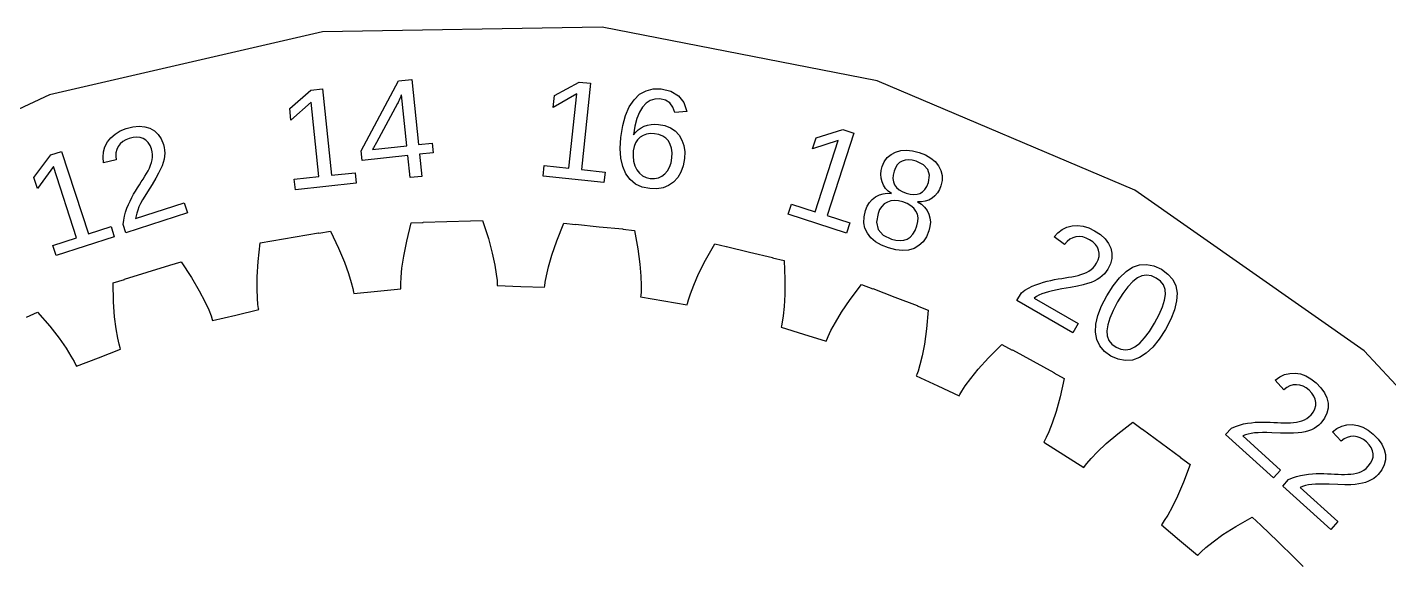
# Model space of a CAD drawing. Header units: metres. Extents: x -300 to 172, y -235 to 235.
# Drawn here: x -74.3 to 72.4, y 86.2 to 143.8 of the extents above; entities that cross this region are included whole.
import ezdxf

# ---------------------------------------------------------------- set-up
doc = ezdxf.new("R2010")
doc.units = ezdxf.units.M

msp = doc.modelspace()

# ---------------------------------------------------------------- linework, layer by layer
for p, q in [((-42.537, 143.311), (-71.9498, 136.533)), ((-12.3577, 143.825), (-42.537, 143.311)), ((17.269, 138.054), (-12.3577, 143.825)), ((-38.364, 130.508), (-34.3115, 138.034)), ((-34.3115, 138.034), (-32.9072, 138.181)), ((-32.9072, 138.181), (-32.1713, 131.18)), ((45.0484, 126.249), (17.269, 138.054)), ((-71.9498, 136.533), (-99.3106, 123.788)), ((-46.0589, 135.052), (-43.7672, 137.04)), ((-43.7672, 137.04), (-42.534, 137.17)), ((-42.534, 137.17), (-41.5564, 127.868)), ((-34.0118, 136.541), (-34.0261, 136.498)), ((-33.4344, 131.047), (-34.0118, 136.541)), ((-15.1138, 136.651), (-17.656, 135.185)), ((-17.5232, 136.448), (-14.8682, 137.916)), ((-15.9572, 128.626), (-15.1138, 136.651)), ((-14.8682, 137.916), (-13.6349, 137.787)), ((-13.6349, 137.787), (-14.6126, 128.485)), ((-8.93947, 136.016), (-8.33432, 136.596)), ((-8.33432, 136.596), (-7.64536, 136.983)), ((-7.64536, 136.983), (-6.87254, 137.177)), ((-6.87254, 137.177), (-6.01591, 137.179)), ((-6.01591, 137.179), (-4.95496, 136.933)), ((-4.95496, 136.933), (-4.14104, 136.443)), ((-45.9262, 133.789), (-46.0589, 135.052)), ((-43.7444, 135.751), (-45.9262, 133.789)), ((-42.901, 127.727), (-43.7444, 135.751)), ((-34.4169, 135.612), (-36.6857, 131.406)), ((-34.3713, 135.7), (-34.4169, 135.612)), ((-34.3164, 135.816), (-34.3713, 135.7)), ((-34.2522, 135.959), (-34.3164, 135.816)), ((-34.1786, 136.128), (-34.2522, 135.959)), ((-34.1095, 136.292), (-34.1786, 136.128)), ((-34.0586, 136.415), (-34.1095, 136.292)), ((-34.0261, 136.498), (-34.0586, 136.415)), ((-17.656, 135.185), (-17.5232, 136.448)), ((-9.8549, 134.323), (-9.44969, 135.255)), ((-9.44969, 135.255), (-8.93947, 136.016)), ((-8.02711, 135.225), (-8.36339, 134.667)), ((-7.63248, 135.652), (-8.02711, 135.225)), ((-7.18721, 135.939), (-7.63248, 135.652)), ((-6.6913, 136.087), (-7.18721, 135.939)), ((-6.14478, 136.096), (-6.6913, 136.087)), ((-5.54681, 135.953), (-6.14478, 136.096)), ((-5.08263, 135.662), (-5.54681, 135.953)), ((-4.75221, 135.223), (-5.08263, 135.662)), ((-4.55559, 134.637), (-4.75221, 135.223)), ((-4.14104, 136.443), (-3.57419, 135.71)), ((-3.57419, 135.71), (-3.25435, 134.734)), ((-10.1551, 133.222), (-9.8549, 134.323)), ((-8.63367, 133.982), (-8.83794, 133.17)), ((-8.36339, 134.667), (-8.63367, 133.982)), ((-3.25435, 134.734), (-4.55559, 134.637)), ((-65.3452, 131.918), (-64.8847, 132.313)), ((-64.8847, 132.313), (-64.3327, 132.64)), ((-64.3327, 132.64), (-63.6894, 132.898)), ((-63.6894, 132.898), (-62.962, 133.085)), ((-62.962, 133.085), (-62.2932, 133.154)), ((-62.2932, 133.154), (-61.6829, 133.106)), ((-61.6829, 133.106), (-61.131, 132.94)), ((-61.131, 132.94), (-60.647, 132.661)), ((-60.647, 132.661), (-60.2402, 132.273)), ((-60.2402, 132.273), (-59.9107, 131.778)), ((-10.3503, 131.949), (-10.1551, 133.222)), ((-8.83794, 133.17), (-8.97618, 132.232)), ((-8.97618, 132.232), (-8.74226, 132.529)), ((-8.74226, 132.529), (-8.47556, 132.781)), ((-8.47556, 132.781), (-8.17606, 132.989)), ((-7.95245, 132.165), (-8.2881, 131.958)), ((-8.17606, 132.989), (-7.84375, 133.153)), ((-7.57901, 132.3), (-7.95245, 132.165)), ((-7.84375, 133.153), (-7.48479, 133.271)), ((-7.16776, 132.36), (-7.57901, 132.3)), ((-7.48479, 133.271), (-7.10632, 133.343)), ((-6.71875, 132.348), (-7.16776, 132.36)), ((-7.10632, 133.343), (-6.7084, 133.368)), ((-6.25246, 132.26), (-6.71875, 132.348)), ((-6.7084, 133.368), (-6.29099, 133.347)), ((-6.29099, 133.347), (-5.60988, 133.218)), ((-5.84914, 132.1), (-6.25246, 132.26)), ((-5.50879, 131.868), (-5.84914, 132.1)), ((-5.60988, 133.218), (-5.01555, 132.983)), ((-5.01555, 132.983), (-4.50798, 132.642)), ((-4.50798, 132.642), (-4.0872, 132.196)), ((-4.0872, 132.196), (-3.76707, 131.663)), ((10.6825, 131.911), (13.5848, 132.796)), ((14.7641, 132.413), (11.8739, 123.517)), ((13.5848, 132.796), (14.7641, 132.413)), ((-66.1369, 130.397), (-65.9816, 130.941)), ((-65.9816, 130.941), (-65.7144, 131.455)), ((-65.7144, 131.455), (-65.3452, 131.918)), ((-64.708, 130.644), (-64.7965, 130.295)), ((-64.5503, 130.965), (-64.708, 130.644)), ((-64.3306, 131.252), (-64.5503, 130.965)), ((-64.057, 131.494), (-64.3306, 131.252)), ((-63.7294, 131.693), (-64.057, 131.494)), ((-63.3479, 131.847), (-63.7294, 131.693)), ((-62.9323, 131.951), (-63.3479, 131.847)), ((-62.5453, 131.982), (-62.9323, 131.951)), ((-62.1868, 131.941), (-62.5453, 131.982)), ((-61.857, 131.828), (-62.1868, 131.941)), ((-61.5642, 131.646), (-61.857, 131.828)), ((-61.3168, 131.398), (-61.5642, 131.646)), ((-61.1147, 131.085), (-61.3168, 131.398)), ((-60.9579, 130.705), (-61.1147, 131.085)), ((-60.8787, 130.401), (-60.9579, 130.705)), ((-59.9107, 131.778), (-59.6584, 131.174)), ((-59.6584, 131.174), (-59.5805, 130.878)), ((-59.5805, 130.878), (-59.5361, 130.571)), ((-37.133, 130.659), (-33.4344, 131.047)), ((-37.0301, 130.818), (-37.133, 130.659)), ((-36.6857, 131.406), (-37.0301, 130.818)), ((-32.1713, 131.18), (-30.7004, 131.335)), ((-30.7004, 131.335), (-30.5895, 130.279)), ((-10.4157, 130.764), (-10.3503, 131.949)), ((-10.3485, 129.716), (-10.4157, 130.764)), ((-8.93886, 130.959), (-9.02272, 130.508)), ((-8.78847, 131.352), (-8.93886, 130.959)), ((-8.57155, 131.684), (-8.78847, 131.352)), ((-8.2881, 131.958), (-8.57155, 131.684)), ((-5.23141, 131.565), (-5.50879, 131.868)), ((-5.02373, 131.197), (-5.23141, 131.565)), ((-4.89255, 130.771), (-5.02373, 131.197)), ((-4.83783, 130.287), (-4.89255, 130.771)), ((-3.76707, 131.663), (-3.56146, 131.063)), ((-3.56146, 131.063), (-3.47038, 130.396)), ((10.29, 130.704), (10.6825, 131.911)), ((13.0815, 131.609), (10.29, 130.704)), ((10.5881, 123.935), (13.0815, 131.609)), ((-73.6486, 127.633), (-71.8204, 130.054)), ((-71.8204, 130.054), (-70.6411, 130.437)), ((-70.6411, 130.437), (-67.7508, 121.542)), ((-66.1805, 129.82), (-66.1369, 130.397)), ((-66.1122, 129.213), (-66.1805, 129.82)), ((-64.7662, 129.517), (-66.1122, 129.213)), ((-64.7965, 130.295), (-64.8159, 129.92)), ((-64.8159, 129.92), (-64.7662, 129.517)), ((-61.0533, 128.941), (-60.9563, 129.231)), ((-60.9563, 129.231), (-60.8828, 129.519)), ((-60.8828, 129.519), (-60.8411, 129.808)), ((-60.8398, 130.103), (-60.8787, 130.401)), ((-60.8411, 129.808), (-60.8398, 130.103)), ((-59.6922, 129.245), (-59.8129, 128.888)), ((-59.6039, 129.592), (-59.6922, 129.245)), ((-59.548, 129.928), (-59.6039, 129.592)), ((-59.5253, 130.255), (-59.548, 129.928)), ((-59.5361, 130.571), (-59.5253, 130.255)), ((-38.2553, 129.474), (-38.364, 130.508)), ((-33.3235, 129.992), (-38.2553, 129.474)), ((-33.0731, 127.61), (-33.3235, 129.992)), ((-30.5895, 130.279), (-32.0604, 130.125)), ((-32.0604, 130.125), (-31.8101, 127.743)), ((-10.1486, 128.804), (-10.3485, 129.716)), ((-9.02272, 130.508), (-9.04639, 129.923)), ((-9.04639, 129.923), (-8.98958, 129.385)), ((-8.98958, 129.385), (-8.85226, 128.895)), ((-5.10426, 128.74), (-4.95076, 129.209)), ((-4.95076, 129.209), (-4.8596, 129.745)), ((-4.8596, 129.745), (-4.83783, 130.287)), ((-3.49382, 129.662), (-3.63274, 128.881)), ((-3.47038, 130.396), (-3.49382, 129.662)), ((17.8095, 128.806), (18.039, 129.33)), ((18.039, 129.33), (18.358, 129.766)), ((18.358, 129.766), (18.7664, 130.113)), ((18.7664, 130.113), (19.2643, 130.371)), ((19.2643, 130.371), (19.8294, 130.529)), ((19.6862, 129.233), (19.4449, 128.992)), ((19.9696, 129.403), (19.6862, 129.233)), ((19.8294, 130.529), (20.4389, 130.575)), ((20.293, 129.502), (19.9696, 129.403)), ((20.6529, 129.532), (20.293, 129.502)), ((20.4389, 130.575), (21.093, 130.509)), ((21.0494, 129.491), (20.6529, 129.532)), ((21.4824, 129.379), (21.0494, 129.491)), ((21.093, 130.509), (21.7917, 130.331)), ((22.2625, 129.009), (21.4824, 129.379)), ((21.7917, 130.331), (22.4777, 130.06)), ((22.4777, 130.06), (23.0579, 129.728)), ((23.0579, 129.728), (23.5322, 129.335)), ((23.5322, 129.335), (23.9006, 128.88)), ((-71.5301, 128.798), (-73.2561, 126.425)), ((-69.0367, 121.124), (-71.5301, 128.798)), ((-61.8468, 127.453), (-61.6566, 127.758)), ((-61.6566, 127.758), (-61.4802, 128.059)), ((-61.4802, 128.059), (-61.3176, 128.356)), ((-61.3176, 128.356), (-61.1737, 128.649)), ((-61.1737, 128.649), (-61.0533, 128.941)), ((-60.1822, 128.087), (-60.4925, 127.537)), ((-59.966, 128.519), (-60.1822, 128.087)), ((-59.8129, 128.888), (-59.966, 128.519)), ((-45.5673, 127.446), (-42.901, 127.727)), ((-41.5564, 127.868), (-39.0084, 128.136)), ((-39.0084, 128.136), (-38.8889, 126.999)), ((-31.8101, 127.743), (-33.0731, 127.61)), ((-18.743, 127.77), (-18.6235, 128.906)), ((-12.1841, 127.08), (-18.743, 127.77)), ((-18.6235, 128.906), (-15.9572, 128.626)), ((-14.6126, 128.485), (-12.0647, 128.217)), ((-12.0647, 128.217), (-12.1841, 127.08)), ((-9.81606, 128.03), (-10.1486, 128.804)), ((-9.35648, 127.401), (-9.81606, 128.03)), ((-8.85226, 128.895), (-8.63448, 128.452)), ((-8.63448, 128.452), (-8.34973, 128.079)), ((-8.34973, 128.079), (-8.01265, 127.798)), ((-8.01265, 127.798), (-7.62323, 127.61)), ((-6.30283, 127.587), (-5.92877, 127.754)), ((-5.92877, 127.754), (-5.59824, 128.008)), ((-5.59824, 128.008), (-5.32007, 128.34)), ((-5.32007, 128.34), (-5.10426, 128.74)), ((-3.87485, 128.199), (-4.22014, 127.616)), ((-3.63274, 128.881), (-3.87485, 128.199)), ((17.6676, 127.968), (17.7047, 128.383)), ((17.6984, 127.561), (17.6676, 127.968)), ((17.7047, 128.383), (17.8095, 128.806)), ((18.9886, 127.885), (18.9659, 127.505)), ((19.0884, 128.296), (18.9886, 127.885)), ((19.2456, 128.679), (19.0884, 128.296)), ((19.4449, 128.992), (19.2456, 128.679)), ((22.7415, 128.505), (22.2625, 129.009)), ((22.9196, 127.865), (22.7415, 128.505)), ((22.7966, 127.091), (22.9196, 127.865)), ((23.9006, 128.88), (24.1528, 128.383)), ((24.1528, 128.383), (24.2783, 127.858)), ((24.2783, 127.858), (24.2769, 127.308)), ((-73.2561, 126.425), (-73.6486, 127.633)), ((-62.6756, 126.163), (-62.469, 126.499)), ((-62.469, 126.499), (-62.2607, 126.826)), ((-62.2607, 126.826), (-62.0507, 127.143)), ((-62.0507, 127.143), (-61.8468, 127.453)), ((-60.8971, 126.869), (-61.3959, 126.082)), ((-60.4925, 127.537), (-60.8971, 126.869)), ((-45.4478, 126.31), (-45.5673, 127.446)), ((-38.8889, 126.999), (-45.4478, 126.31)), ((-8.77559, 126.925), (-9.35648, 127.401)), ((-8.07339, 126.602), (-8.77559, 126.925)), ((-7.24991, 126.433), (-8.07339, 126.602)), ((-7.62323, 127.61), (-7.18146, 127.515)), ((-6.49522, 126.414), (-7.24991, 126.433)), ((-7.18146, 127.515), (-6.72038, 127.508)), ((-6.72038, 127.508), (-6.30283, 127.587)), ((-5.81345, 126.525), (-6.49522, 126.414)), ((-5.20457, 126.764), (-5.81345, 126.525)), ((-4.66859, 127.133), (-5.20457, 126.764)), ((-4.22014, 127.616), (-4.66859, 127.133)), ((17.797, 127.163), (17.6984, 127.561)), ((17.9607, 126.789), (17.797, 127.163)), ((18.1855, 126.457), (17.9607, 126.789)), ((18.4714, 126.167), (18.1855, 126.457)), ((18.9659, 127.505), (19.0204, 127.156)), ((19.0204, 127.156), (19.152, 126.838)), ((19.152, 126.838), (19.357, 126.555)), ((19.357, 126.555), (19.6304, 126.312)), ((19.6304, 126.312), (19.972, 126.108)), ((22.1743, 126.08), (22.4201, 126.334)), ((22.4201, 126.334), (22.6275, 126.671)), ((22.6275, 126.671), (22.7966, 127.091)), ((23.9845, 126.328), (23.7697, 125.97)), ((24.1487, 126.732), (23.9845, 126.328)), ((24.2769, 127.308), (24.1487, 126.732)), ((69.7663, 108.926), (45.0484, 126.249)), ((-63.4402, 124.705), (-63.2652, 125.088)), ((-63.2652, 125.088), (-63.0786, 125.459)), ((-63.0786, 125.459), (-62.8804, 125.816)), ((-62.8804, 125.816), (-62.6756, 126.163)), ((-62.6647, 123.195), (-57.4434, 124.891)), ((-62.132, 124.817), (-62.3045, 124.455)), ((-61.923, 125.209), (-62.132, 124.817)), ((-61.6777, 125.631), (-61.923, 125.209)), ((-61.3959, 126.082), (-61.6777, 125.631)), ((-57.4434, 124.891), (-57.0902, 123.804)), ((7.68506, 123.677), (8.03827, 124.764)), ((8.03827, 124.764), (10.5881, 123.935)), ((16.2013, 124.533), (16.4472, 124.932)), ((16.4472, 124.932), (16.7504, 125.269)), ((16.7504, 125.269), (17.111, 125.543)), ((17.111, 125.543), (17.5092, 125.748)), ((17.5092, 125.748), (17.9249, 125.873)), ((18.041, 124.773), (17.764, 124.502)), ((17.9249, 125.873), (18.3582, 125.921)), ((18.3708, 124.974), (18.041, 124.773)), ((18.3582, 125.921), (18.8091, 125.889)), ((18.7434, 125.1), (18.3708, 124.974)), ((18.8184, 125.918), (18.4714, 126.167)), ((19.1487, 125.144), (18.7434, 125.1)), ((18.8091, 125.889), (18.8184, 125.918)), ((19.5866, 125.107), (19.1487, 125.144)), ((20.0572, 124.99), (19.5866, 125.107)), ((19.972, 126.108), (20.382, 125.944)), ((20.5203, 124.806), (20.0572, 124.99)), ((20.382, 125.944), (20.8147, 125.832)), ((20.9081, 124.582), (20.5203, 124.806)), ((20.8147, 125.832), (21.2103, 125.789)), ((21.2103, 125.789), (21.5687, 125.815)), ((21.5687, 125.815), (21.8901, 125.909)), ((21.6296, 125.02), (21.6203, 124.992)), ((21.6203, 124.992), (22.0373, 124.735)), ((22.0557, 125.004), (21.6296, 125.02)), ((21.8901, 125.909), (22.1743, 126.08)), ((22.4574, 125.062), (22.0557, 125.004)), ((22.8349, 125.192), (22.4574, 125.062)), ((23.188, 125.396), (22.8349, 125.192)), ((23.5042, 125.66), (23.188, 125.396)), ((23.7697, 125.97), (23.5042, 125.66)), ((-63.9513, 123.019), (-63.8633, 123.466)), ((-63.8633, 123.466), (-63.7475, 123.896)), ((-63.7475, 123.896), (-63.6037, 124.308)), ((-57.0902, 123.804), (-63.7181, 121.651)), ((-63.6037, 124.308), (-63.4402, 124.705)), ((-62.6229, 123.486), (-62.6647, 123.195)), ((-62.549, 123.793), (-62.6229, 123.486)), ((-62.4428, 124.116), (-62.549, 123.793)), ((-62.3045, 124.455), (-62.4428, 124.116)), ((13.9573, 121.639), (7.68506, 123.677)), ((11.8739, 123.517), (14.3105, 122.726)), ((15.8354, 122.756), (15.8545, 123.393)), ((15.8545, 123.393), (16.0128, 124.073)), ((16.0128, 124.073), (16.2013, 124.533)), ((17.3685, 123.75), (17.2053, 122.799)), ((17.5398, 124.161), (17.3685, 123.75)), ((17.764, 124.502), (17.5398, 124.161)), ((21.2207, 124.317), (20.9081, 124.582)), ((21.458, 124.01), (21.2207, 124.317)), ((21.6142, 123.665), (21.458, 124.01)), ((21.6825, 123.286), (21.6142, 123.665)), ((22.0373, 124.735), (22.3807, 124.432)), ((22.3807, 124.432), (22.6504, 124.085)), ((22.6504, 124.085), (22.8465, 123.691)), ((22.8465, 123.691), (22.9658, 123.266)), ((-67.7508, 121.542), (-65.3142, 122.334)), ((-65.3142, 122.334), (-64.961, 121.247)), ((-64.0114, 122.553), (-63.9513, 123.019)), ((-63.7181, 121.651), (-64.0114, 122.553)), ((-42.9209, 121.64), (-41.6583, 121.847)), ((-41.6583, 121.847), (-40.7797, 120.022)), ((-33.4432, 120.76), (-32.9456, 122.723)), ((-32.9456, 122.723), (-31.6672, 122.772)), ((-31.6672, 122.772), (-31.6601, 122.8)), ((-31.6601, 122.8), (-29.1079, 122.871)), ((-29.1079, 122.871), (-26.5569, 122.97)), ((-26.5569, 122.97), (-26.5479, 122.944)), ((-26.5479, 122.944), (-25.2691, 122.98)), ((-25.2691, 122.98), (-24.6415, 121.055)), ((-17.2721, 120.808), (-16.5173, 122.687)), ((-16.5173, 122.687), (-15.2438, 122.566)), ((-15.2438, 122.566), (-15.2331, 122.592)), ((-15.2331, 122.592), (-12.6944, 122.323)), ((-12.6944, 122.323), (-10.1527, 122.08)), ((-10.1527, 122.08), (-10.1474, 122.053)), ((-10.1474, 122.053), (-8.87509, 121.918)), ((-8.87509, 121.918), (-8.50969, 119.927)), ((14.3105, 122.726), (13.9573, 121.639)), ((15.9554, 122.163), (15.8354, 122.756)), ((16.2146, 121.613), (15.9554, 122.163)), ((17.2053, 122.799), (17.3901, 122.022)), ((17.3901, 122.022), (17.9229, 121.419)), ((21.1183, 121.513), (21.3564, 121.92)), ((21.3564, 121.92), (21.5548, 122.421)), ((21.5548, 122.421), (21.6627, 122.871)), ((21.6627, 122.871), (21.6825, 123.286)), ((22.8432, 121.869), (22.575, 121.231)), ((22.9642, 122.355), (22.8432, 121.869)), ((23.005, 122.82), (22.9642, 122.355)), ((22.9658, 123.266), (23.005, 122.82)), ((36.7654, 121.673), (37.2227, 122.026)), ((37.2227, 122.026), (37.7314, 122.275)), ((37.7314, 122.275), (38.2917, 122.42)), ((38.2917, 122.42), (38.8832, 122.456)), ((38.8832, 122.456), (39.485, 122.378)), ((39.485, 122.378), (40.0971, 122.186)), ((40.0971, 122.186), (40.7194, 121.881)), ((40.7194, 121.881), (41.345, 121.466)), ((-71.5864, 120.296), (-69.0367, 121.124)), ((-64.961, 121.247), (-71.2332, 119.209)), ((-49.4637, 118.558), (-49.2321, 120.569)), ((-49.2321, 120.569), (-47.9717, 120.788)), ((-47.9717, 120.788), (-47.9682, 120.816)), ((-47.9682, 120.816), (-45.4486, 121.228)), ((-45.4486, 121.228), (-42.9333, 121.665)), ((-42.9333, 121.665), (-42.9209, 121.64)), ((-33.7635, 119.144), (-33.4432, 120.76)), ((-24.6415, 121.055), (-24.214, 119.463)), ((-17.805, 119.249), (-17.2721, 120.808)), ((-1.23889, 118.7), (-0.24045, 120.462)), ((-0.24045, 120.462), (1.00558, 120.172)), ((16.6028, 121.118), (16.2146, 121.613)), ((17.1094, 120.69), (16.6028, 121.118)), ((17.7344, 120.329), (17.1094, 120.69)), ((17.9229, 121.419), (18.8036, 120.989)), ((18.8036, 120.989), (19.3027, 120.862)), ((19.3027, 120.862), (19.7556, 120.819)), ((19.7556, 120.819), (20.1622, 120.86)), ((20.1622, 120.86), (20.5227, 120.986)), ((20.5227, 120.986), (20.8404, 121.202)), ((20.8404, 121.202), (21.1183, 121.513)), ((22.2216, 120.705), (21.7829, 120.291)), ((22.575, 121.231), (22.2216, 120.705)), ((36.3597, 121.216), (36.7654, 121.673)), ((37.4861, 120.419), (36.3597, 121.216)), ((37.7521, 120.725), (37.4861, 120.419)), ((38.0443, 120.962), (37.7521, 120.725)), ((38.3626, 121.13), (38.0443, 120.962)), ((38.7071, 121.228), (38.3626, 121.13)), ((39.0668, 121.256), (38.7071, 121.228)), ((39.43, 121.215), (39.0668, 121.256)), ((39.7967, 121.104), (39.43, 121.215)), ((40.1669, 120.924), (39.7967, 121.104)), ((40.5219, 120.684), (40.1669, 120.924)), ((40.8042, 120.418), (40.5219, 120.684)), ((41.0136, 120.124), (40.8042, 120.418)), ((41.345, 121.466), (41.844, 121.015)), ((41.844, 121.015), (42.2164, 120.529)), ((42.2164, 120.529), (42.4622, 120.008)), ((-71.2332, 119.209), (-71.5864, 120.296)), ((-40.7797, 120.022), (-40.1438, 118.502)), ((-33.9513, 117.851), (-33.7635, 119.144)), ((-24.214, 119.463), (-23.9403, 118.186)), ((-18.1634, 117.993), (-17.805, 119.249)), ((-8.50969, 119.927), (-8.2981, 118.292)), ((1.00558, 120.172), (1.01962, 120.196)), ((1.01962, 120.196), (3.50015, 119.591)), ((3.50015, 119.591), (5.98656, 119.012)), ((5.98656, 119.012), (5.98819, 118.984)), ((5.98819, 118.984), (7.23112, 118.681)), ((18.4779, 120.035), (17.7344, 120.329)), ((19.2698, 119.832), (18.4779, 120.035)), ((19.9972, 119.756), (19.2698, 119.832)), ((20.6603, 119.809), (19.9972, 119.756)), ((21.2589, 119.99), (20.6603, 119.809)), ((21.7829, 120.291), (21.2589, 119.99)), ((41.1502, 119.803), (41.0136, 120.124)), ((41.0945, 118.754), (41.1924, 119.114)), ((41.211, 119.464), (41.1502, 119.803)), ((41.1924, 119.114), (41.211, 119.464)), ((42.563, 118.9), (42.4154, 118.323)), ((42.4622, 120.008), (42.5786, 119.461)), ((42.5786, 119.461), (42.563, 118.9)), ((-63.8665, 116.677), (-61.4241, 117.42)), ((-61.4241, 117.42), (-58.9897, 118.19)), ((-58.9897, 118.19), (-58.9741, 118.166)), ((-58.9741, 118.166), (-57.7502, 118.539)), ((-57.7502, 118.539), (-56.6364, 116.848)), ((-49.5657, 116.913), (-49.4637, 118.558)), ((-40.1438, 118.502), (-39.7024, 117.273)), ((-34.0445, 116.866), (-33.9513, 117.851)), ((-23.9403, 118.186), (-23.7815, 117.209)), ((-18.3871, 117.028), (-18.1634, 117.993)), ((-8.2981, 118.292), (-8.19704, 116.99)), ((-1.9749, 117.226), (-1.23889, 118.7)), ((7.23112, 118.681), (7.32785, 116.659)), ((39.8229, 117.396), (40.0862, 117.534)), ((40.0862, 117.534), (40.3292, 117.697)), ((40.3292, 117.697), (40.5487, 117.893)), ((40.5487, 117.893), (40.7447, 118.122)), ((40.7447, 118.122), (40.9171, 118.384)), ((40.9171, 118.384), (41.0945, 118.754)), ((41.9675, 117.476), (41.7694, 117.238)), ((42.1356, 117.732), (41.9675, 117.476)), ((42.4154, 118.323), (42.1356, 117.732)), ((43.3956, 116.826), (44.0999, 117.493)), ((44.0999, 117.493), (44.8152, 117.957)), ((44.8152, 117.957), (45.5493, 118.216)), ((45.5493, 118.216), (46.3102, 118.263)), ((46.3102, 118.263), (47.0979, 118.101)), ((47.0979, 118.101), (47.9124, 117.728)), ((47.9124, 117.728), (48.622, 117.22)), ((-65.0862, 116.263), (-63.8663, 116.649)), ((-65.0476, 114.239), (-65.0862, 116.263)), ((-63.8663, 116.649), (-63.8665, 116.677)), ((-56.6364, 116.848), (-55.8035, 115.426)), ((-49.5795, 115.607), (-49.5657, 116.913)), ((-39.7024, 117.273), (-39.4147, 116.325)), ((-39.4147, 116.325), (-39.246, 115.652)), ((-34.0758, 116.172), (-34.0445, 116.866)), ((-34.0746, 115.761), (-34.0758, 116.172)), ((-23.7815, 117.209), (-23.7039, 116.519)), ((-23.7039, 116.519), (-23.6776, 116.109)), ((-23.6776, 116.109), (-23.6747, 115.972)), ((-23.6747, 115.972), (-21.1259, 115.874)), ((-18.5642, 115.938), (-18.5105, 116.345)), ((-18.5105, 116.345), (-18.3871, 117.028)), ((-8.19704, 116.99), (-8.16995, 116.001)), ((-8.16995, 116.001), (-8.18503, 115.307)), ((-2.84775, 115.103), (-2.49745, 116.029)), ((-2.49745, 116.029), (-1.9749, 117.226)), ((7.32785, 116.659), (7.31972, 115.011)), ((14.3703, 114.474), (15.5946, 116.087)), ((15.5946, 116.087), (16.7909, 115.633)), ((33.9908, 115.901), (34.3931, 116.07)), ((34.3931, 116.07), (34.7971, 116.213)), ((34.7971, 116.213), (35.1993, 116.34)), ((35.1993, 116.34), (35.5996, 116.449)), ((35.5996, 116.449), (35.998, 116.541)), ((35.998, 116.541), (36.3924, 116.621)), ((36.3924, 116.621), (36.7807, 116.692)), ((36.7807, 116.692), (37.1628, 116.756)), ((37.1628, 116.756), (37.5389, 116.812)), ((37.5389, 116.812), (37.9058, 116.868)), ((37.9058, 116.868), (38.26, 116.931)), ((38.26, 116.931), (38.6017, 117.002)), ((38.6017, 117.002), (38.9307, 117.079)), ((39.4911, 116.056), (38.8745, 115.918)), ((38.9307, 117.079), (39.2452, 117.168)), ((39.2452, 117.168), (39.5426, 117.274)), ((39.9567, 116.184), (39.4911, 116.056)), ((39.5426, 117.274), (39.8229, 117.396)), ((40.3329, 116.317), (39.9567, 116.184)), ((40.6794, 116.466), (40.3329, 116.317)), ((40.9963, 116.633), (40.6794, 116.466)), ((41.2837, 116.816), (40.9963, 116.633)), ((41.5415, 117.018), (41.2837, 116.816)), ((41.7694, 117.238), (41.5415, 117.018)), ((42.0197, 114.886), (42.7022, 115.957)), ((42.7022, 115.957), (43.3956, 116.826)), ((44.8236, 116.415), (44.3039, 115.853)), ((45.3207, 116.803), (44.8236, 116.415)), ((45.8134, 117.027), (45.3207, 116.803)), ((46.3188, 117.099), (45.8134, 117.027)), ((46.8368, 117.018), (46.3188, 117.099)), ((47.3674, 116.784), (46.8368, 117.018)), ((47.8224, 116.448), (47.3674, 116.784)), ((48.1395, 116.043), (47.8224, 116.448)), ((48.3186, 115.571), (48.1395, 116.043)), ((48.622, 117.22), (49.1409, 116.625)), ((49.1409, 116.625), (49.469, 115.943)), ((-55.8035, 115.426), (-55.2022, 114.267)), ((-49.5404, 114.617), (-49.5795, 115.607)), ((-49.479, 113.926), (-49.5404, 114.617)), ((-39.246, 115.652), (-39.1651, 115.249)), ((-39.1651, 115.249), (-39.1442, 115.114)), ((-39.1442, 115.114), (-36.6049, 115.356)), ((-36.6049, 115.356), (-34.0684, 115.625)), ((-34.0684, 115.625), (-34.0746, 115.761)), ((-21.1259, 115.874), (-18.5762, 115.802)), ((-18.5762, 115.802), (-18.5642, 115.938)), ((-8.21361, 114.896), (-8.22894, 114.761)), ((-8.22894, 114.761), (-5.71577, 114.324)), ((-8.18503, 115.307), (-8.21361, 114.896)), ((-3.06113, 114.442), (-2.84775, 115.103)), ((7.31972, 115.011), (7.24632, 113.707)), ((16.7909, 115.633), (16.808, 115.655)), ((16.808, 115.655), (19.1857, 114.725)), ((19.1857, 114.725), (21.5729, 113.82)), ((32.3417, 114.376), (32.8162, 115.198)), ((32.8162, 115.198), (33.2024, 115.465)), ((33.2024, 115.465), (33.5939, 115.699)), ((33.5939, 115.699), (33.9908, 115.901)), ((34.4385, 114.791), (34.194, 114.627)), ((34.194, 114.627), (38.9485, 111.882)), ((34.7162, 114.941), (34.4385, 114.791)), ((35.0272, 115.078), (34.7162, 114.941)), ((35.3715, 115.202), (35.0272, 115.078)), ((35.756, 115.316), (35.3715, 115.202)), ((36.187, 115.423), (35.756, 115.316)), ((36.6647, 115.523), (36.187, 115.423)), ((37.1888, 115.616), (36.6647, 115.523)), ((38.1071, 115.772), (37.1888, 115.616)), ((38.8745, 115.918), (38.1071, 115.772)), ((41.4467, 113.779), (42.0197, 114.886)), ((43.7616, 115.117), (43.1967, 114.206)), ((44.3039, 115.853), (43.7616, 115.117)), ((48.2651, 114.406), (48.3599, 115.031)), ((48.3599, 115.031), (48.3186, 115.571)), ((49.469, 115.943), (49.6063, 115.174)), ((49.6063, 115.174), (49.5594, 114.318)), ((-74.421, 112.584), (-73.2577, 113.116)), ((-73.2577, 113.116), (-71.9284, 111.589)), ((-64.9294, 112.595), (-65.0476, 114.239)), ((-55.2022, 114.267), (-54.7908, 113.366)), ((-54.7908, 113.366), (-54.5338, 112.721)), ((-51.8768, 112.78), (-49.3988, 113.385)), ((-49.4231, 113.519), (-49.479, 113.926)), ((-49.3988, 113.385), (-49.4231, 113.519)), ((-5.71577, 114.324), (-3.19861, 113.912)), ((-3.19861, 113.912), (-3.16869, 114.045)), ((-3.16869, 114.045), (-3.06113, 114.442)), ((7.24632, 113.707), (7.14122, 112.722)), ((12.7669, 111.994), (13.4443, 113.111)), ((13.4443, 113.111), (14.3703, 114.474)), ((21.5729, 113.82), (21.5708, 113.792)), ((21.5708, 113.792), (22.7622, 113.326)), ((22.7622, 113.326), (22.5885, 111.309)), ((38.377, 110.892), (32.3417, 114.376)), ((41.0515, 112.753), (41.4467, 113.779)), ((42.7047, 113.285), (42.347, 112.46)), ((43.1967, 114.206), (42.7047, 113.285)), ((47.6693, 112.847), (48.0349, 113.678)), ((48.0349, 113.678), (48.2651, 114.406)), ((49.3345, 113.376), (48.9318, 112.346)), ((49.5594, 114.318), (49.3345, 113.376)), ((-71.9284, 111.589), (-70.9135, 110.291)), ((-64.7691, 111.299), (-64.9294, 112.595)), ((-54.5338, 112.721), (-54.3999, 112.333)), ((-54.3999, 112.333), (-54.3612, 112.202)), ((-54.3612, 112.202), (-51.8768, 112.78)), ((6.95078, 111.634), (6.91754, 111.502)), ((7.0338, 112.037), (6.95078, 111.634)), ((7.14122, 112.722), (7.0338, 112.037)), ((12.2963, 111.123), (12.7669, 111.994)), ((38.9485, 111.882), (38.377, 110.892)), ((40.7947, 110.942), (40.8342, 111.807)), ((40.8342, 111.807), (41.0515, 112.753)), ((42.1239, 111.73), (42.0351, 111.096)), ((42.347, 112.46), (42.1239, 111.73)), ((46.6257, 111.043), (47.1683, 111.913)), ((47.1683, 111.913), (47.6693, 112.847)), ((48.9318, 112.346), (48.3513, 111.23)), ((-70.9135, 110.291), (-70.163, 109.222)), ((-64.5985, 110.324), (-64.7691, 111.299)), ((-64.4455, 109.647), (-64.5985, 110.324)), ((6.91754, 111.502), (9.35002, 110.733)), ((9.35002, 110.733), (11.7899, 109.99)), ((11.7899, 109.99), (11.8373, 110.118)), ((11.8373, 110.118), (11.9968, 110.497)), ((11.9968, 110.497), (12.2963, 111.123)), ((22.5885, 111.309), (22.3608, 109.677)), ((40.9362, 110.163), (40.7947, 110.942)), ((41.2619, 109.477), (40.9362, 110.163)), ((42.0351, 111.096), (42.0812, 110.546)), ((42.0812, 110.546), (42.2619, 110.068)), ((45.5735, 109.773), (46.0942, 110.329)), ((46.0942, 110.329), (46.6257, 111.043)), ((47.6816, 110.186), (46.989, 109.336)), ((48.3513, 111.23), (47.6816, 110.186)), ((-70.163, 109.222), (-69.6352, 108.384)), ((-66.669, 108.192), (-64.2938, 109.121)), ((-64.3358, 109.25), (-64.4455, 109.647)), ((-64.2938, 109.121), (-64.3358, 109.25)), ((22.3608, 109.677), (22.1143, 108.394)), ((29.277, 108.205), (30.7052, 109.64)), ((30.7052, 109.64), (31.8304, 109.031)), ((31.8304, 109.031), (31.8503, 109.051)), ((31.8503, 109.051), (34.0828, 107.812)), ((41.7716, 108.884), (41.2619, 109.477)), ((42.4655, 108.384), (41.7716, 108.884)), ((42.2619, 110.068), (42.5774, 109.662)), ((42.5774, 109.662), (43.0275, 109.327)), ((43.0275, 109.327), (43.5406, 109.107)), ((43.5406, 109.107), (44.051, 109.042)), ((44.051, 109.042), (44.5587, 109.131)), ((44.5587, 109.131), (45.0639, 109.374)), ((45.0639, 109.374), (45.5735, 109.773)), ((46.2736, 108.678), (45.5354, 108.213)), ((46.989, 109.336), (46.2736, 108.678)), ((90.3425, 86.8429), (69.7663, 108.926)), ((-69.6352, 108.384), (-69.2945, 107.779)), ((-69.2945, 107.779), (-69.1101, 107.412)), ((-69.1101, 107.412), (-69.0543, 107.287)), ((-69.0543, 107.287), (-66.669, 108.192)), ((21.8789, 107.433), (21.681, 106.767)), ((22.1143, 108.394), (21.8789, 107.433)), ((28.1775, 106.978), (29.277, 108.205)), ((34.0828, 107.812), (36.3281, 106.597)), ((43.2468, 108.033), (42.4655, 108.384)), ((44.0189, 107.887), (43.2468, 108.033)), ((44.7817, 107.947), (44.0189, 107.887)), ((45.5354, 108.213), (44.7817, 107.947)), ((21.545, 106.379), (21.4945, 106.253)), ((21.4945, 106.253), (23.8027, 105.167)), ((21.681, 106.767), (21.545, 106.379)), ((26.7748, 105.161), (27.3573, 105.961)), ((27.3573, 105.961), (28.1775, 106.978)), ((36.3281, 106.597), (36.3223, 106.57)), ((36.3223, 106.57), (37.441, 105.949)), ((37.441, 105.949), (36.9999, 103.973)), ((60.1792, 105.763), (60.6711, 106.126)), ((61.1152, 104.749), (60.1792, 105.763)), ((60.6711, 106.126), (61.1918, 106.376)), ((61.1918, 106.376), (61.7412, 106.514)), ((61.7412, 106.514), (62.3194, 106.539)), ((62.3194, 106.539), (62.9054, 106.451)), ((62.9054, 106.451), (63.4779, 106.25)), ((63.4779, 106.25), (64.0367, 105.935)), ((64.0367, 105.935), (64.5819, 105.507)), ((23.8027, 105.167), (26.1219, 104.105)), ((26.1219, 104.105), (26.1859, 104.226)), ((26.1859, 104.226), (26.3945, 104.58)), ((26.3945, 104.58), (26.7748, 105.161)), ((61.4392, 104.994), (61.1152, 104.749)), ((61.7743, 105.165), (61.4392, 104.994)), ((62.1205, 105.262), (61.7743, 105.165)), ((62.4778, 105.287), (62.1205, 105.262)), ((62.8355, 105.239), (62.4778, 105.287)), ((63.1822, 105.124), (62.8355, 105.239)), ((63.5179, 104.939), (63.1822, 105.124)), ((63.8425, 104.686), (63.5179, 104.939)), ((64.14, 104.378), (63.8425, 104.686)), ((64.3606, 104.059), (64.14, 104.378)), ((64.5819, 105.507), (65.1075, 104.971)), ((65.1075, 104.971), (65.5019, 104.426)), ((65.5019, 104.426), (65.7651, 103.874)), ((36.9999, 103.973), (36.5567, 102.386)), ((64.5044, 103.728), (64.3606, 104.059)), ((64.4694, 102.703), (64.5603, 103.041)), ((64.5713, 103.385), (64.5044, 103.728)), ((64.5603, 103.041), (64.5713, 103.385)), ((65.7651, 103.874), (65.8971, 103.313)), ((65.8974, 102.754), (65.7654, 102.208)), ((65.8971, 103.313), (65.8974, 102.754)), ((36.5567, 102.386), (36.1414, 101.148)), ((62.473, 101.246), (62.7726, 101.307)), ((62.7726, 101.307), (63.0588, 101.387)), ((63.0588, 101.387), (63.3303, 101.496)), ((63.3303, 101.496), (63.5857, 101.642)), ((63.5857, 101.642), (63.825, 101.825)), ((63.825, 101.825), (64.0482, 102.045)), ((64.0482, 102.045), (64.2987, 102.371)), ((64.2987, 102.371), (64.4694, 102.703)), ((65.5012, 101.675), (65.1046, 101.155)), ((65.7654, 102.208), (65.5012, 101.675)), ((35.7799, 100.226), (35.4951, 99.5926)), ((36.1414, 101.148), (35.7799, 100.226)), ((41.9618, 98.9352), (43.215, 100.005)), ((43.215, 100.005), (44.8219, 101.237)), ((44.8219, 101.237), (45.8558, 100.484)), ((45.8558, 100.484), (45.8782, 100.501)), ((45.8782, 100.501), (47.9256, 98.9754)), ((54.827, 99.9086), (55.462, 100.614)), ((60.006, 95.2454), (54.827, 99.9086)), ((55.462, 100.614), (55.8952, 100.795)), ((55.8952, 100.795), (56.3269, 100.942)), ((56.3269, 100.942), (56.757, 101.057)), ((56.9641, 99.8778), (56.6909, 99.7684)), ((56.757, 101.057), (57.1856, 101.138)), ((57.267, 99.9672), (56.9641, 99.8778)), ((57.1856, 101.138), (57.6107, 101.195)), ((57.5997, 100.037), (57.267, 99.9672)), ((57.9623, 100.086), (57.5997, 100.037)), ((57.6107, 101.195), (58.0304, 101.235)), ((58.3621, 100.118), (57.9623, 100.086)), ((58.0304, 101.235), (58.4447, 101.259)), ((58.806, 100.133), (58.3621, 100.118)), ((58.4447, 101.259), (58.8535, 101.266)), ((59.2939, 100.131), (58.806, 100.133)), ((58.8535, 101.266), (59.2558, 101.262)), ((59.2558, 101.262), (59.6505, 101.251)), ((59.8259, 100.113), (59.2939, 100.131)), ((59.6505, 101.251), (60.0376, 101.234)), ((60.7565, 100.074), (59.8259, 100.113)), ((60.0376, 101.234), (60.417, 101.211)), ((60.417, 101.211), (60.7876, 101.189)), ((61.5376, 100.058), (60.7565, 100.074)), ((60.7876, 101.189), (61.1472, 101.177)), ((61.1472, 101.177), (61.496, 101.175)), ((61.496, 101.175), (61.834, 101.182)), ((62.1693, 100.065), (61.5376, 100.058)), ((61.834, 101.182), (62.1602, 101.204)), ((62.1602, 101.204), (62.473, 101.246)), ((62.6515, 100.093), (62.1693, 100.065)), ((63.047, 100.145), (62.6515, 100.093)), ((63.4171, 100.219), (63.047, 100.145)), ((63.7617, 100.316), (63.4171, 100.219)), ((64.0809, 100.436), (63.7617, 100.316)), ((64.3749, 100.58), (64.0809, 100.436)), ((64.6436, 100.747), (64.3749, 100.58)), ((64.8868, 100.939), (64.6436, 100.747)), ((65.1046, 101.155), (64.8868, 100.939)), ((66.3456, 100.211), (66.8376, 100.574)), ((67.2817, 99.1969), (66.3456, 100.211)), ((66.8376, 100.574), (67.3583, 100.824)), ((67.3583, 100.824), (67.9077, 100.962)), ((67.9077, 100.962), (68.4858, 100.987)), ((68.4858, 100.987), (69.0719, 100.899)), ((69.0719, 100.899), (69.6444, 100.698)), ((69.6444, 100.698), (70.2032, 100.383)), ((70.2032, 100.383), (70.7484, 99.955)), ((70.7484, 99.955), (71.274, 99.4186)), ((35.3087, 99.2261), (35.2417, 99.1075)), ((35.2417, 99.1075), (37.3845, 97.7238)), ((35.4951, 99.5926), (35.3087, 99.2261)), ((41.0134, 98.0374), (41.9618, 98.9352)), ((47.9256, 98.9754), (49.9889, 97.4718)), ((56.6909, 99.7684), (60.7708, 96.0948)), ((67.6057, 99.4414), (67.2817, 99.1969)), ((67.9408, 99.6124), (67.6057, 99.4414)), ((68.287, 99.7101), (67.9408, 99.6124)), ((68.6443, 99.7343), (68.287, 99.7101)), ((69.002, 99.6871), (68.6443, 99.7343)), ((69.3487, 99.5713), (69.002, 99.6871)), ((69.6843, 99.3869), (69.3487, 99.5713)), ((70.009, 99.1338), (69.6843, 99.3869)), ((70.3065, 98.8257), (70.009, 99.1338)), ((70.5271, 98.5062), (70.3065, 98.8257)), ((70.6709, 98.1753), (70.5271, 98.5062)), ((71.274, 99.4186), (71.6684, 98.874)), ((71.6684, 98.874), (71.9316, 98.3212)), ((37.3845, 97.7238), (39.5417, 96.3625)), ((39.8751, 96.7966), (40.3293, 97.3214)), ((40.3293, 97.3214), (41.0134, 98.0374)), ((49.9889, 97.4718), (49.9795, 97.4454)), ((49.9795, 97.4454), (51.0055, 96.6812)), ((70.4652, 96.8185), (70.6359, 97.1504)), ((70.6359, 97.1504), (70.7268, 97.4886)), ((70.7378, 97.833), (70.6709, 98.1753)), ((70.7268, 97.4886), (70.7378, 97.833)), ((71.9316, 98.3212), (72.0636, 97.7602)), ((72.0639, 97.2015), (71.9319, 96.6556)), ((72.0636, 97.7602), (72.0639, 97.2015)), ((39.5417, 96.3625), (39.6211, 96.4732)), ((39.6211, 96.4732), (39.8751, 96.7966)), ((51.0055, 96.6812), (50.305, 94.7815)), ((60.7708, 96.0948), (60.006, 95.2454)), ((62.4934, 95.3899), (62.9235, 95.5044)), ((62.9235, 95.5044), (63.3521, 95.5859)), ((63.3521, 95.5859), (63.7772, 95.6425)), ((63.7772, 95.6425), (64.1969, 95.6827)), ((64.1969, 95.6827), (64.6112, 95.7064)), ((64.6112, 95.7064), (65.02, 95.7136)), ((65.02, 95.7136), (65.4223, 95.7094)), ((65.4223, 95.7094), (65.817, 95.6988)), ((65.817, 95.6988), (66.2041, 95.6817)), ((66.2041, 95.6817), (66.5835, 95.6582)), ((66.5835, 95.6582), (66.9541, 95.6367)), ((66.9541, 95.6367), (67.3137, 95.6248)), ((67.3137, 95.6248), (67.6625, 95.6225)), ((67.6625, 95.6225), (68.0005, 95.6298)), ((68.0005, 95.6298), (68.3266, 95.652)), ((68.3266, 95.652), (68.6395, 95.6935)), ((68.6395, 95.6935), (68.9391, 95.7545)), ((68.9391, 95.7545), (69.2253, 95.8349)), ((69.2253, 95.8349), (69.4968, 95.9436)), ((69.4968, 95.9436), (69.7522, 96.0894)), ((69.7522, 96.0894), (69.9915, 96.2725)), ((69.9915, 96.2725), (70.2147, 96.4929)), ((70.2147, 96.4929), (70.4652, 96.8185)), ((71.2711, 95.6022), (71.0533, 95.3865)), ((71.6677, 96.1225), (71.2711, 95.6022)), ((71.9319, 96.6556), (71.6677, 96.1225)), ((50.305, 94.7815), (49.6541, 93.2674)), ((60.9935, 94.3562), (61.6285, 95.0615)), ((66.1725, 89.6931), (60.9935, 94.3562)), ((61.6285, 95.0615), (62.0617, 95.2422)), ((62.0617, 95.2422), (62.4934, 95.3899)), ((63.1306, 94.3254), (62.8574, 94.216)), ((62.8574, 94.216), (66.9373, 90.5425)), ((63.4335, 94.4149), (63.1306, 94.3254)), ((63.7662, 94.4844), (63.4335, 94.4149)), ((64.1288, 94.534), (63.7662, 94.4844)), ((64.5286, 94.5657), (64.1288, 94.534)), ((64.9725, 94.5807), (64.5286, 94.5657)), ((65.4604, 94.5791), (64.9725, 94.5807)), ((65.9924, 94.5609), (65.4604, 94.5791)), ((66.923, 94.5222), (65.9924, 94.5609)), ((67.7041, 94.5059), (66.923, 94.5222)), ((68.3358, 94.5123), (67.7041, 94.5059)), ((68.818, 94.5411), (68.3358, 94.5123)), ((69.2135, 94.5927), (68.818, 94.5411)), ((69.5836, 94.6669), (69.2135, 94.5927)), ((69.9282, 94.7639), (69.5836, 94.6669)), ((70.2474, 94.8837), (69.9282, 94.7639)), ((70.5414, 95.0272), (70.2474, 94.8837)), ((70.8101, 95.1948), (70.5414, 95.0272)), ((71.0533, 95.3865), (70.8101, 95.1948)), ((49.6541, 93.2674), (49.0775, 92.0957)), ((48.5964, 91.2302), (48.2298, 90.6408)), ((49.0775, 92.0957), (48.5964, 91.2302)), ((55.9358, 90.021), (57.6925, 91.0276)), ((57.6925, 91.0276), (58.6168, 90.1431)), ((47.9961, 90.3024), (47.9139, 90.1938)), ((47.9139, 90.1938), (49.8531, 88.5368)), ((48.2298, 90.6408), (47.9961, 90.3024)), ((54.5511, 89.1273), (55.9358, 90.021)), ((58.6168, 90.1431), (58.6412, 90.1567)), ((58.6412, 90.1567), (60.467, 88.3723)), ((66.9373, 90.5425), (66.1725, 89.6931)), ((49.8531, 88.5368), (51.8096, 86.9001)), ((52.7181, 87.7455), (53.4915, 88.3639)), ((53.4915, 88.3639), (54.5511, 89.1273)), ((60.467, 88.3723), (62.3115, 86.607)), ((51.8096, 86.9001), (51.9031, 86.9993)), ((51.9031, 86.9993), (52.1979, 87.2859)), ((52.1979, 87.2859), (52.7181, 87.7455)), ((62.3115, 86.607), (62.2987, 86.5822)), ((62.2987, 86.5822), (63.2136, 85.688))]:
    msp.add_line(p, q)

doc.saveas('drawing.dxf')
